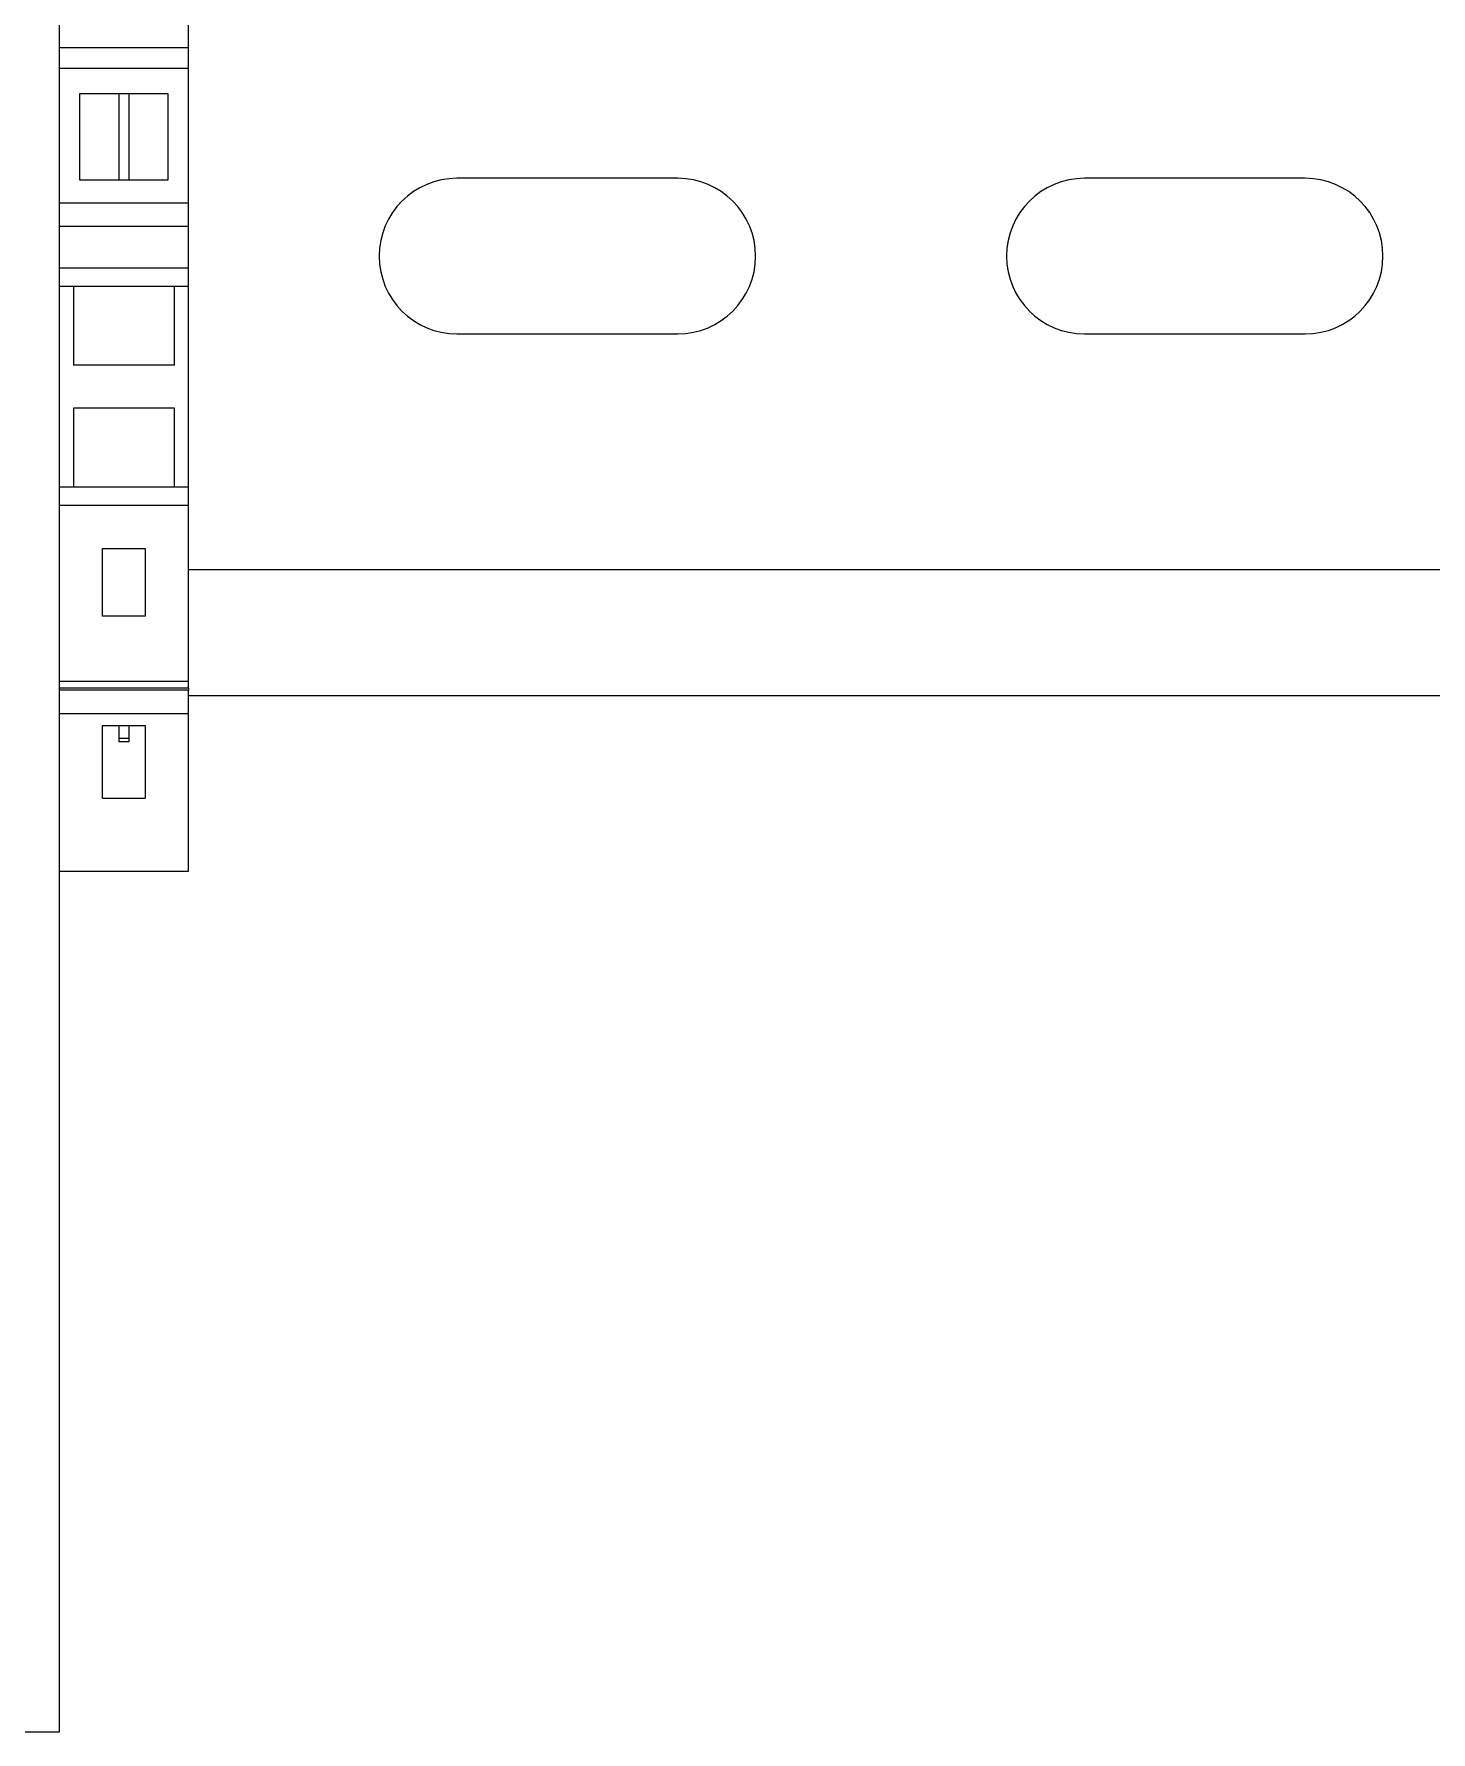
# Model space of a CAD drawing. Header units: millimetres. Extents: x 91 to 341, y 63 to 263.
# Drawn here: x 267.42 to 295.26, y 170.14 to 203.96 of the extents above; entities that cross this region are included whole.
import ezdxf

# ---------------------------------------------------------------- set-up
doc = ezdxf.new("R2010")
doc.units = ezdxf.units.MM

msp = doc.modelspace()

# ---------------------------------------------------------------- linework, layer by layer
at = {"color": 7, "linetype": 'Continuous', "lineweight": 15}
for p, q in [((267.927, 229.139), (267.927, 170.139)), ((270.502, 203.694), (270.502, 207.809)), ((267.927, 203.694), (270.502, 203.694)), ((270.502, 203.283), (270.502, 203.694)), ((267.927, 203.283), (270.502, 203.283)), ((270.502, 200.596), (270.502, 203.283)), ((268.34, 202.776), (270.09, 202.776)), ((268.34, 201.051), (268.34, 202.776)), ((269.115, 202.776), (269.115, 201.051)), ((269.315, 202.776), (269.315, 201.051)), ((270.09, 202.776), (270.09, 201.051)), ((270.09, 201.051), (268.34, 201.051)), ((280.252, 201.089), (275.852, 201.089)), ((292.752, 201.089), (288.352, 201.089)), ((270.502, 200.596), (267.927, 200.596)), ((270.502, 200.134), (270.502, 200.596)), ((267.927, 200.134), (270.502, 200.134)), ((270.502, 199.298), (270.502, 200.134)), ((270.502, 199.298), (267.927, 199.298)), ((270.502, 198.939), (270.502, 199.298)), ((267.927, 198.939), (270.502, 198.939)), ((268.215, 197.364), (268.215, 198.939)), ((270.215, 198.939), (270.215, 197.364)), ((270.502, 194.939), (270.502, 198.939)), ((275.852, 197.989), (280.252, 197.989)), ((288.352, 197.989), (292.752, 197.989)), ((270.215, 197.364), (268.215, 197.364)), ((268.215, 196.514), (270.215, 196.514)), ((268.215, 194.939), (268.215, 196.514)), ((270.215, 196.514), (270.215, 194.939)), ((270.502, 194.939), (267.927, 194.939)), ((270.502, 194.58), (270.502, 194.939)), ((267.927, 194.58), (270.502, 194.58)), ((270.502, 191.069), (270.502, 194.58)), ((268.79, 192.364), (268.79, 193.714)), ((268.79, 193.714), (269.64, 193.714)), ((269.64, 193.714), (269.64, 192.364)), ((315.552, 193.289), (270.502, 193.289)), ((269.64, 192.364), (268.79, 192.364)), ((267.927, 191.069), (270.502, 191.069)), ((267.927, 190.94), (270.502, 190.94)), ((270.502, 190.89), (267.927, 190.89)), ((270.502, 190.94), (270.502, 191.069)), ((270.502, 190.94), (270.502, 190.89)), ((270.502, 190.421), (270.502, 190.89)), ((270.502, 190.789), (315.552, 190.789)), ((270.502, 190.421), (267.927, 190.421)), ((268.79, 190.189), (269.64, 190.189)), ((268.79, 188.739), (268.79, 190.189)), ((269.115, 190.189), (269.115, 189.931)), ((269.315, 190.189), (269.315, 189.931)), ((269.64, 190.189), (269.64, 188.739)), ((270.502, 187.289), (270.502, 190.421)), ((269.315, 189.931), (269.115, 189.931)), ((269.115, 189.931), (269.115, 189.866)), ((269.315, 189.866), (269.115, 189.866)), ((269.315, 189.931), (269.315, 189.866)), ((268.79, 188.739), (269.64, 188.739)), ((267.927, 187.289), (270.502, 187.289)), ((267.927, 170.139), (256.677, 170.139))]:
    msp.add_line(p, q, dxfattribs=at)
for centre, start, end in [((275.852, 199.539), 90, 270), ((280.252, 199.539), 270, 90), ((288.352, 199.539), 90, 270), ((292.752, 199.539), 270, 90)]:
    msp.add_arc(centre, 1.55, start, end, dxfattribs=at)

doc.saveas('drawing.dxf')
